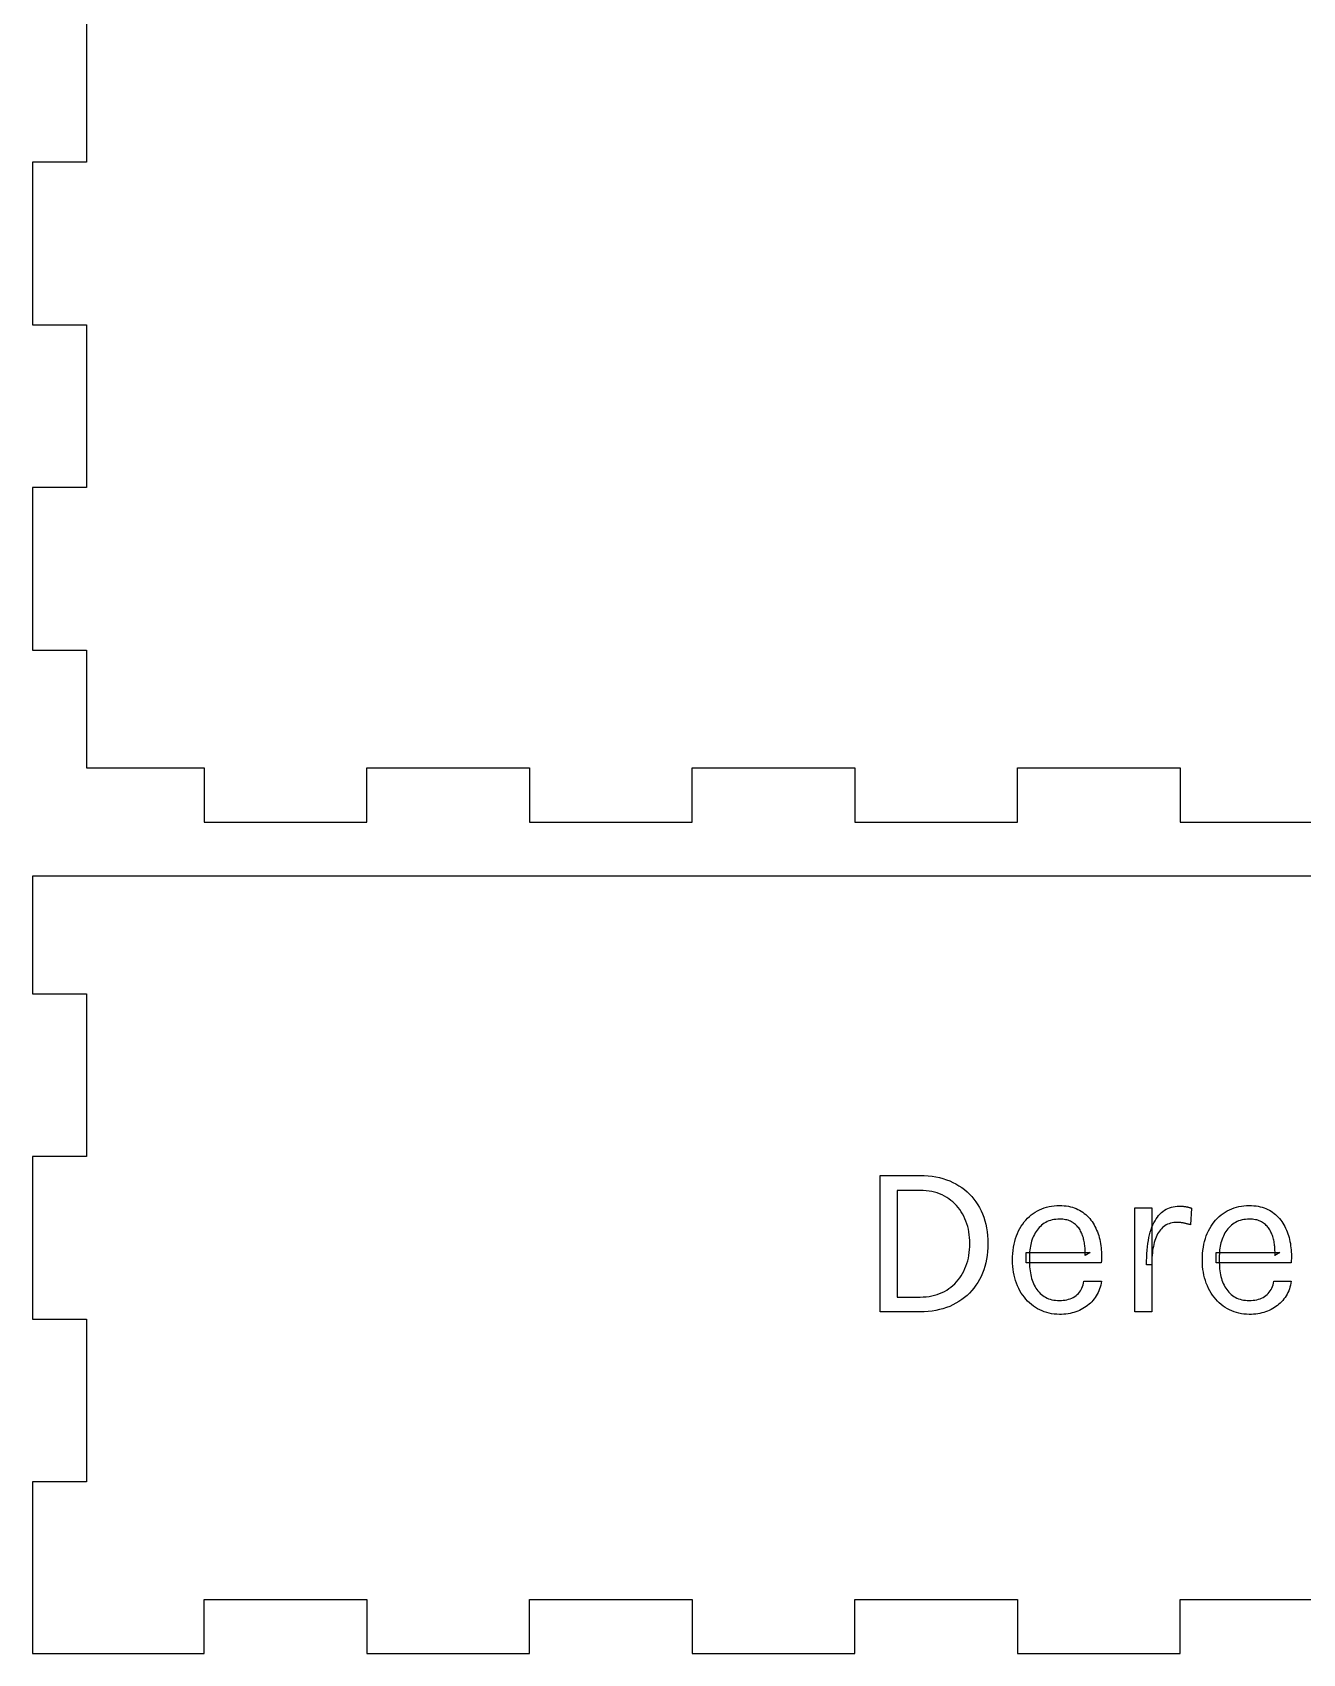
# Model space of a CAD drawing. Header units: millimetres. Extents: x 0 to 275, y 0 to 182.
# Drawn here: x 139 to 209.3, y 0 to 89.7 of the extents above; entities that cross this region are included whole.
import ezdxf

# ---------------------------------------------------------------- set-up
doc = ezdxf.new("R2010")
doc.units = ezdxf.units.MM
doc.layers.get('0').update_dxf_attribs({"linetype": 'CONTINUOUS'})

msp = doc.modelspace()

# ---------------------------------------------------------------- linework, layer by layer
for p, q in [((142, 91.5), (142, 82.5)), ((142, 82.5), (139, 82.5)), ((139, 82.5), (139, 73.5)), ((139, 73.5), (142, 73.5)), ((142, 73.5), (142, 64.5)), ((142, 64.5), (139, 64.5)), ((139, 64.5), (139, 55.5)), ((139, 55.5), (142, 55.5)), ((142, 55.5), (142, 49)), ((142, 49), (148.5, 49)), ((148.5, 49), (148.5, 46)), ((157.5, 46), (157.5, 49)), ((157.5, 49), (166.5, 49)), ((166.5, 49), (166.5, 46)), ((175.5, 46), (175.5, 49)), ((175.5, 49), (184.5, 49)), ((184.5, 49), (184.5, 46)), ((193.5, 46), (193.5, 49)), ((193.5, 49), (202.5, 49)), ((202.5, 49), (202.5, 46)), ((148.5, 46), (157.5, 46)), ((166.5, 46), (175.5, 46)), ((184.5, 46), (193.5, 46)), ((202.5, 46), (211.5, 46)), ((142, 43), (139, 43)), ((139, 43), (139, 36.5)), ((272, 43), (142, 43)), ((139, 36.5), (142, 36.5)), ((142, 36.5), (142, 27.5)), ((142, 27.5), (139, 27.5)), ((139, 27.5), (139, 18.5)), ((185.901, 18.908), (185.901, 26.444)), ((185.901, 26.444), (188.109, 26.444)), ((188.109, 26.444), (188.334, 26.439)), ((188.334, 26.439), (188.553, 26.425)), ((188.553, 26.425), (188.766, 26.402)), ((188.766, 26.402), (188.973, 26.37)), ((188.973, 26.37), (189.174, 26.328)), ((189.174, 26.328), (189.369, 26.277)), ((189.369, 26.277), (189.558, 26.216)), ((189.558, 26.216), (189.741, 26.146)), ((189.741, 26.146), (189.918, 26.067)), ((189.918, 26.067), (190.089, 25.979)), ((188.109, 25.616), (186.837, 25.616)), ((186.837, 25.616), (186.837, 19.724)), ((188.277, 25.612), (188.109, 25.616)), ((188.109, 25.616), (188.109, 25.616)), ((188.109, 25.616), (188.109, 25.616)), ((188.44, 25.601), (188.277, 25.612)), ((188.599, 25.582), (188.44, 25.601)), ((188.753, 25.555), (188.599, 25.582)), ((188.902, 25.521), (188.753, 25.555)), ((189.046, 25.479), (188.902, 25.521)), ((189.186, 25.429), (189.046, 25.479)), ((189.321, 25.372), (189.186, 25.429)), ((189.451, 25.307), (189.321, 25.372)), ((189.576, 25.235), (189.451, 25.307)), ((189.696, 25.156), (189.576, 25.235)), ((189.811, 25.071), (189.696, 25.156)), ((190.089, 25.979), (190.253, 25.882)), ((190.253, 25.882), (190.41, 25.778)), ((190.41, 25.778), (190.559, 25.666)), ((190.559, 25.666), (190.701, 25.546)), ((190.701, 25.546), (190.834, 25.419)), ((190.834, 25.419), (190.961, 25.284)), ((190.961, 25.284), (191.08, 25.141)), ((191.08, 25.141), (191.191, 24.991)), ((189.92, 24.981), (189.811, 25.071)), ((190.023, 24.885), (189.92, 24.981)), ((190.12, 24.784), (190.023, 24.885)), ((190.212, 24.676), (190.12, 24.784)), ((190.299, 24.563), (190.212, 24.676)), ((190.38, 24.445), (190.299, 24.563)), ((190.455, 24.321), (190.38, 24.445)), ((190.524, 24.191), (190.455, 24.321)), ((191.191, 24.991), (191.295, 24.833)), ((191.295, 24.833), (191.391, 24.668)), ((191.391, 24.668), (191.479, 24.496)), ((191.479, 24.496), (191.557, 24.318)), ((191.557, 24.318), (191.627, 24.133)), ((194.149, 24.179), (194.254, 24.267)), ((194.254, 24.267), (194.363, 24.349)), ((194.363, 24.349), (194.478, 24.425)), ((194.478, 24.425), (194.597, 24.494)), ((194.597, 24.494), (194.719, 24.556)), ((194.719, 24.556), (194.844, 24.61)), ((194.844, 24.61), (194.972, 24.657)), ((194.972, 24.657), (195.104, 24.697)), ((195.104, 24.697), (195.239, 24.73)), ((195.239, 24.73), (195.378, 24.755)), ((195.378, 24.755), (195.52, 24.773)), ((195.52, 24.773), (195.665, 24.784)), ((195.665, 24.784), (195.813, 24.788)), ((195.813, 24.788), (195.813, 24.788)), ((195.813, 24.788), (195.942, 24.785)), ((195.942, 24.785), (196.067, 24.777)), ((196.067, 24.777), (196.188, 24.764)), ((196.188, 24.764), (196.305, 24.746)), ((196.305, 24.746), (196.419, 24.722)), ((196.419, 24.722), (196.529, 24.693)), ((196.529, 24.693), (196.635, 24.659)), ((196.635, 24.659), (196.737, 24.619)), ((196.737, 24.619), (196.835, 24.574)), ((196.835, 24.574), (196.929, 24.524)), ((196.929, 24.524), (197.02, 24.469)), ((197.02, 24.469), (197.107, 24.411)), ((197.107, 24.411), (197.19, 24.349)), ((197.19, 24.349), (197.27, 24.283)), ((197.27, 24.283), (197.346, 24.213)), ((199.983, 18.908), (199.983, 24.656)), ((199.983, 24.656), (200.919, 24.656)), ((200.919, 24.656), (200.919, 18.908)), ((201.231, 24.148), (201.302, 24.238)), ((201.302, 24.238), (201.377, 24.32)), ((201.377, 24.32), (201.456, 24.395)), ((201.456, 24.395), (201.539, 24.463)), ((201.539, 24.463), (201.625, 24.524)), ((201.625, 24.524), (201.715, 24.577)), ((201.715, 24.577), (201.808, 24.623)), ((201.808, 24.623), (201.905, 24.663)), ((201.905, 24.663), (202.006, 24.695)), ((202.006, 24.695), (202.11, 24.72)), ((202.11, 24.72), (202.217, 24.738)), ((202.217, 24.738), (202.328, 24.748)), ((202.328, 24.748), (202.443, 24.752)), ((202.443, 24.752), (202.443, 24.752)), ((202.443, 24.752), (202.481, 24.752)), ((202.481, 24.752), (202.518, 24.751)), ((202.518, 24.751), (202.555, 24.75)), ((202.555, 24.75), (202.591, 24.748)), ((202.591, 24.748), (202.627, 24.745)), ((202.627, 24.745), (202.662, 24.742)), ((202.662, 24.742), (202.696, 24.739)), ((202.696, 24.739), (202.729, 24.735)), ((202.729, 24.735), (202.762, 24.73)), ((202.762, 24.73), (202.794, 24.725)), ((202.794, 24.725), (202.826, 24.719)), ((202.826, 24.719), (202.858, 24.713)), ((202.858, 24.713), (202.89, 24.706)), ((202.89, 24.706), (202.922, 24.699)), ((202.922, 24.699), (202.954, 24.691)), ((202.954, 24.691), (202.986, 24.683)), ((202.986, 24.683), (203.018, 24.674)), ((203.018, 24.674), (203.05, 24.665)), ((203.05, 24.665), (203.083, 24.655)), ((203.115, 24.644), (203.055, 23.72)), ((203.083, 24.655), (203.115, 24.644)), ((203.115, 24.644), (203.115, 24.644)), ((204.649, 24.179), (204.754, 24.267)), ((204.754, 24.267), (204.863, 24.349)), ((204.863, 24.349), (204.978, 24.425)), ((204.978, 24.425), (205.097, 24.494)), ((205.097, 24.494), (205.219, 24.556)), ((205.219, 24.556), (205.344, 24.61)), ((205.344, 24.61), (205.472, 24.657)), ((205.472, 24.657), (205.604, 24.697)), ((205.604, 24.697), (205.739, 24.73)), ((205.739, 24.73), (205.878, 24.755)), ((205.878, 24.755), (206.02, 24.773)), ((206.02, 24.773), (206.165, 24.784)), ((206.165, 24.784), (206.313, 24.788)), ((206.313, 24.788), (206.313, 24.788)), ((206.313, 24.788), (206.442, 24.785)), ((206.442, 24.785), (206.567, 24.777)), ((206.567, 24.777), (206.688, 24.764)), ((206.688, 24.764), (206.805, 24.746)), ((206.805, 24.746), (206.919, 24.722)), ((206.919, 24.722), (207.029, 24.693)), ((207.029, 24.693), (207.135, 24.659)), ((207.135, 24.659), (207.237, 24.619)), ((207.237, 24.619), (207.335, 24.574)), ((207.335, 24.574), (207.429, 24.524)), ((207.429, 24.524), (207.52, 24.469)), ((207.52, 24.469), (207.607, 24.411)), ((207.607, 24.411), (207.69, 24.349)), ((207.69, 24.349), (207.77, 24.283)), ((207.77, 24.283), (207.846, 24.213)), ((190.587, 24.057), (190.524, 24.191)), ((190.644, 23.918), (190.587, 24.057)), ((190.694, 23.776), (190.644, 23.918)), ((190.737, 23.63), (190.694, 23.776)), ((190.774, 23.481), (190.737, 23.63)), ((190.804, 23.327), (190.774, 23.481)), ((190.827, 23.17), (190.804, 23.327)), ((191.627, 24.133), (191.687, 23.943)), ((191.687, 23.943), (191.738, 23.747)), ((191.738, 23.747), (191.779, 23.545)), ((191.779, 23.545), (191.811, 23.337)), ((191.811, 23.337), (191.835, 23.122)), ((193.493, 23.246), (193.557, 23.384)), ((193.557, 23.384), (193.627, 23.516)), ((193.627, 23.516), (193.701, 23.643)), ((193.701, 23.643), (193.781, 23.762)), ((193.781, 23.762), (193.866, 23.876)), ((193.866, 23.876), (193.955, 23.983)), ((193.955, 23.983), (194.05, 24.084)), ((194.05, 24.084), (194.149, 24.179)), ((194.522, 23.348), (194.471, 23.268)), ((194.576, 23.424), (194.522, 23.348)), ((194.633, 23.496), (194.576, 23.424)), ((194.695, 23.565), (194.633, 23.496)), ((194.76, 23.63), (194.695, 23.565)), ((194.828, 23.692), (194.76, 23.63)), ((194.901, 23.75), (194.828, 23.692)), ((194.977, 23.804), (194.901, 23.75)), ((195.057, 23.852), (194.977, 23.804)), ((195.14, 23.894), (195.057, 23.852)), ((195.227, 23.93), (195.14, 23.894)), ((195.318, 23.962), (195.227, 23.93)), ((195.412, 23.987), (195.318, 23.962)), ((195.51, 24.007), (195.412, 23.987)), ((195.611, 24.021), (195.51, 24.007)), ((195.716, 24.029), (195.611, 24.021)), ((195.825, 24.032), (195.716, 24.029)), ((195.911, 24.03), (195.825, 24.032)), ((195.825, 24.032), (195.825, 24.032)), ((195.994, 24.025), (195.911, 24.03)), ((196.074, 24.016), (195.994, 24.025)), ((196.15, 24.003), (196.074, 24.016)), ((196.224, 23.987), (196.15, 24.003)), ((196.294, 23.967), (196.224, 23.987)), ((196.362, 23.944), (196.294, 23.967)), ((196.426, 23.917), (196.362, 23.944)), ((196.487, 23.886), (196.426, 23.917)), ((196.545, 23.852), (196.487, 23.886)), ((196.6, 23.815), (196.545, 23.852)), ((196.653, 23.775), (196.6, 23.815)), ((196.703, 23.733), (196.653, 23.775)), ((196.75, 23.689), (196.703, 23.733)), ((196.796, 23.643), (196.75, 23.689)), ((196.838, 23.594), (196.796, 23.643)), ((196.878, 23.543), (196.838, 23.594)), ((196.916, 23.489), (196.878, 23.543)), ((196.951, 23.433), (196.916, 23.489)), ((196.983, 23.375), (196.951, 23.433)), ((197.013, 23.315), (196.983, 23.375)), ((197.346, 24.213), (197.419, 24.14)), ((197.419, 24.14), (197.488, 24.063)), ((197.488, 24.063), (197.553, 23.983)), ((197.553, 23.983), (197.615, 23.898)), ((197.615, 23.898), (197.673, 23.81)), ((197.673, 23.81), (197.728, 23.719)), ((197.728, 23.719), (197.779, 23.625)), ((197.779, 23.625), (197.827, 23.529)), ((197.827, 23.529), (197.871, 23.431)), ((197.871, 23.431), (197.912, 23.331)), ((197.912, 23.331), (197.95, 23.228)), ((200.841, 23.315), (200.885, 23.456)), ((200.885, 23.456), (200.933, 23.59)), ((200.933, 23.59), (200.985, 23.716)), ((200.985, 23.716), (201.04, 23.835)), ((201.04, 23.835), (201.1, 23.947)), ((201.1, 23.947), (201.163, 24.051)), ((201.163, 24.051), (201.231, 24.148)), ((201.341, 23.365), (201.291, 23.29)), ((201.395, 23.435), (201.341, 23.365)), ((201.452, 23.5), (201.395, 23.435)), ((201.513, 23.561), (201.452, 23.5)), ((201.577, 23.616), (201.513, 23.561)), ((201.646, 23.666), (201.577, 23.616)), ((201.718, 23.709), (201.646, 23.666)), ((201.794, 23.747), (201.718, 23.709)), ((201.875, 23.779), (201.794, 23.747)), ((201.959, 23.805), (201.875, 23.779)), ((202.047, 23.826), (201.959, 23.805)), ((202.139, 23.84), (202.047, 23.826)), ((202.235, 23.849), (202.139, 23.84)), ((202.335, 23.852), (202.235, 23.849)), ((202.367, 23.852), (202.335, 23.852)), ((202.335, 23.852), (202.335, 23.852)), ((202.399, 23.85), (202.367, 23.852)), ((202.432, 23.848), (202.399, 23.85)), ((202.467, 23.846), (202.432, 23.848)), ((202.501, 23.842), (202.467, 23.846)), ((202.537, 23.838), (202.501, 23.842)), ((202.574, 23.833), (202.537, 23.838)), ((202.611, 23.827), (202.574, 23.833)), ((202.65, 23.82), (202.611, 23.827)), ((202.689, 23.813), (202.65, 23.82)), ((202.728, 23.805), (202.689, 23.813)), ((202.767, 23.797), (202.728, 23.805)), ((202.805, 23.788), (202.767, 23.797)), ((202.843, 23.779), (202.805, 23.788)), ((202.88, 23.77), (202.843, 23.779)), ((202.916, 23.761), (202.88, 23.77)), ((202.952, 23.751), (202.916, 23.761)), ((202.987, 23.741), (202.952, 23.751)), ((203.021, 23.731), (202.987, 23.741)), ((203.055, 23.72), (203.021, 23.731)), ((203.993, 23.246), (204.057, 23.384)), ((204.057, 23.384), (204.127, 23.516)), ((204.127, 23.516), (204.201, 23.643)), ((204.201, 23.643), (204.281, 23.762)), ((204.281, 23.762), (204.366, 23.876)), ((204.366, 23.876), (204.455, 23.983)), ((204.455, 23.983), (204.55, 24.084)), ((204.55, 24.084), (204.649, 24.179)), ((205.022, 23.348), (204.971, 23.268)), ((205.076, 23.424), (205.022, 23.348)), ((205.133, 23.496), (205.076, 23.424)), ((205.195, 23.565), (205.133, 23.496)), ((205.26, 23.63), (205.195, 23.565)), ((205.328, 23.692), (205.26, 23.63)), ((205.401, 23.75), (205.328, 23.692)), ((205.477, 23.804), (205.401, 23.75)), ((205.557, 23.852), (205.477, 23.804)), ((205.64, 23.894), (205.557, 23.852)), ((205.727, 23.93), (205.64, 23.894)), ((205.818, 23.962), (205.727, 23.93)), ((205.912, 23.987), (205.818, 23.962)), ((206.01, 24.007), (205.912, 23.987)), ((206.111, 24.021), (206.01, 24.007)), ((206.216, 24.029), (206.111, 24.021)), ((206.325, 24.032), (206.216, 24.029)), ((206.411, 24.03), (206.325, 24.032)), ((206.325, 24.032), (206.325, 24.032)), ((206.494, 24.025), (206.411, 24.03)), ((206.574, 24.016), (206.494, 24.025)), ((206.65, 24.003), (206.574, 24.016)), ((206.724, 23.987), (206.65, 24.003)), ((206.794, 23.967), (206.724, 23.987)), ((206.862, 23.944), (206.794, 23.967)), ((206.926, 23.917), (206.862, 23.944)), ((206.987, 23.886), (206.926, 23.917)), ((207.045, 23.852), (206.987, 23.886)), ((207.1, 23.815), (207.045, 23.852)), ((207.153, 23.775), (207.1, 23.815)), ((207.203, 23.733), (207.153, 23.775)), ((207.25, 23.689), (207.203, 23.733)), ((207.296, 23.643), (207.25, 23.689)), ((207.338, 23.594), (207.296, 23.643)), ((207.378, 23.543), (207.338, 23.594)), ((207.416, 23.489), (207.378, 23.543)), ((207.451, 23.433), (207.416, 23.489)), ((207.483, 23.375), (207.451, 23.433)), ((207.513, 23.315), (207.483, 23.375)), ((207.846, 24.213), (207.919, 24.14)), ((207.919, 24.14), (207.988, 24.063)), ((207.988, 24.063), (208.053, 23.983)), ((208.053, 23.983), (208.115, 23.898)), ((208.115, 23.898), (208.173, 23.81)), ((208.173, 23.81), (208.228, 23.719)), ((208.228, 23.719), (208.279, 23.625)), ((208.279, 23.625), (208.327, 23.529)), ((208.327, 23.529), (208.371, 23.431)), ((208.371, 23.431), (208.412, 23.331)), ((208.412, 23.331), (208.45, 23.228)), ((190.844, 23.009), (190.827, 23.17)), ((190.854, 22.845), (190.844, 23.009)), ((190.844, 22.345), (190.854, 22.509)), ((190.857, 22.676), (190.854, 22.845)), ((190.854, 22.509), (190.857, 22.676)), ((190.857, 22.676), (190.857, 22.676)), ((191.835, 23.122), (191.848, 22.902)), ((191.848, 22.452), (191.835, 22.234)), ((191.848, 22.902), (191.853, 22.676)), ((191.853, 22.676), (191.848, 22.452)), ((191.853, 22.676), (191.853, 22.676)), ((193.251, 22.305), (193.275, 22.475)), ((193.275, 22.475), (193.305, 22.64)), ((193.305, 22.64), (193.342, 22.799)), ((193.342, 22.799), (193.386, 22.953)), ((193.386, 22.953), (193.436, 23.102)), ((193.436, 23.102), (193.493, 23.246)), ((194.187, 22.431), (194.174, 22.33)), ((194.203, 22.531), (194.187, 22.431)), ((194.224, 22.63), (194.203, 22.531)), ((194.248, 22.727), (194.224, 22.63)), ((194.276, 22.822), (194.248, 22.727)), ((194.308, 22.916), (194.276, 22.822)), ((194.343, 23.009), (194.308, 22.916)), ((194.382, 23.099), (194.343, 23.009)), ((194.425, 23.186), (194.382, 23.099)), ((194.471, 23.268), (194.425, 23.186)), ((197.041, 23.254), (197.013, 23.315)), ((197.068, 23.192), (197.041, 23.254)), ((197.092, 23.128), (197.068, 23.192)), ((197.114, 23.064), (197.092, 23.128)), ((197.135, 22.998), (197.114, 23.064)), ((197.153, 22.931), (197.135, 22.998)), ((197.169, 22.863), (197.153, 22.931)), ((197.184, 22.794), (197.169, 22.863)), ((197.196, 22.724), (197.184, 22.794)), ((197.207, 22.653), (197.196, 22.724)), ((197.216, 22.582), (197.207, 22.653)), ((197.223, 22.512), (197.216, 22.582)), ((197.23, 22.441), (197.223, 22.512)), ((197.234, 22.37), (197.23, 22.441)), ((197.95, 23.228), (197.984, 23.123)), ((197.984, 23.123), (198.015, 23.015)), ((198.015, 23.015), (198.042, 22.905)), ((198.042, 22.905), (198.066, 22.793)), ((198.066, 22.793), (198.087, 22.679)), ((198.087, 22.679), (198.104, 22.565)), ((198.104, 22.565), (198.118, 22.449)), ((198.118, 22.449), (198.129, 22.333)), ((200.665, 22.315), (200.684, 22.5)), ((200.684, 22.5), (200.707, 22.678)), ((200.707, 22.678), (200.734, 22.848)), ((200.734, 22.848), (200.765, 23.011)), ((200.765, 23.011), (200.801, 23.167)), ((200.801, 23.167), (200.841, 23.315)), ((201.009, 22.523), (200.988, 22.408)), ((201.033, 22.635), (201.009, 22.523)), ((201.06, 22.742), (201.033, 22.635)), ((201.09, 22.845), (201.06, 22.742)), ((201.123, 22.944), (201.09, 22.845)), ((201.16, 23.037), (201.123, 22.944)), ((201.2, 23.126), (201.16, 23.037)), ((201.244, 23.211), (201.2, 23.126)), ((201.291, 23.29), (201.244, 23.211)), ((203.751, 22.305), (203.775, 22.475)), ((203.775, 22.475), (203.805, 22.64)), ((203.805, 22.64), (203.842, 22.799)), ((203.842, 22.799), (203.886, 22.953)), ((203.886, 22.953), (203.936, 23.102)), ((203.936, 23.102), (203.993, 23.246)), ((204.687, 22.431), (204.674, 22.33)), ((204.703, 22.531), (204.687, 22.431)), ((204.724, 22.63), (204.703, 22.531)), ((204.748, 22.727), (204.724, 22.63)), ((204.776, 22.822), (204.748, 22.727)), ((204.808, 22.916), (204.776, 22.822)), ((204.843, 23.009), (204.808, 22.916)), ((204.882, 23.099), (204.843, 23.009)), ((204.925, 23.186), (204.882, 23.099)), ((204.971, 23.268), (204.925, 23.186)), ((207.541, 23.254), (207.513, 23.315)), ((207.568, 23.192), (207.541, 23.254)), ((207.592, 23.128), (207.568, 23.192)), ((207.614, 23.064), (207.592, 23.128)), ((207.635, 22.998), (207.614, 23.064)), ((207.653, 22.931), (207.635, 22.998)), ((207.669, 22.863), (207.653, 22.931)), ((207.684, 22.794), (207.669, 22.863)), ((207.696, 22.724), (207.684, 22.794)), ((207.707, 22.653), (207.696, 22.724)), ((207.716, 22.582), (207.707, 22.653)), ((207.723, 22.512), (207.716, 22.582)), ((207.73, 22.441), (207.723, 22.512)), ((207.734, 22.37), (207.73, 22.441)), ((208.45, 23.228), (208.484, 23.123)), ((208.484, 23.123), (208.515, 23.015)), ((208.515, 23.015), (208.542, 22.905)), ((208.542, 22.905), (208.566, 22.793)), ((208.566, 22.793), (208.587, 22.679)), ((208.587, 22.679), (208.604, 22.565)), ((208.604, 22.565), (208.618, 22.449)), ((208.618, 22.449), (208.629, 22.333)), ((190.644, 21.436), (190.694, 21.578)), ((190.694, 21.578), (190.737, 21.725)), ((190.737, 21.725), (190.774, 21.874)), ((190.774, 21.874), (190.804, 22.028)), ((190.804, 22.028), (190.827, 22.184)), ((190.827, 22.184), (190.844, 22.345)), ((191.738, 21.614), (191.687, 21.419)), ((191.779, 21.815), (191.738, 21.614)), ((191.811, 22.022), (191.779, 21.815)), ((191.835, 22.234), (191.811, 22.022)), ((193.221, 21.764), (193.224, 21.95)), ((193.224, 21.59), (193.221, 21.764)), ((193.221, 21.764), (193.221, 21.764)), ((193.224, 21.95), (193.234, 22.13)), ((193.235, 21.419), (193.224, 21.59)), ((193.234, 22.13), (193.251, 22.305)), ((193.977, 21.62), (193.977, 22.196)), ((193.977, 22.196), (197.511, 22.196)), ((198.129, 21.62), (193.977, 21.62)), ((194.159, 22.122), (194.157, 22.016)), ((194.157, 22.016), (194.157, 22.016)), ((194.157, 22.016), (194.157, 21.632)), ((194.157, 21.632), (194.159, 21.513)), ((194.164, 22.227), (194.159, 22.122)), ((194.174, 22.33), (194.164, 22.227)), ((197.237, 22.299), (197.234, 22.37)), ((197.511, 22.196), (197.235, 22.016)), ((197.235, 22.016), (197.238, 22.087)), ((197.239, 22.228), (197.237, 22.299)), ((197.238, 22.087), (197.239, 22.158)), ((197.239, 22.158), (197.239, 22.228)), ((198.129, 22.333), (198.137, 22.216)), ((198.137, 21.741), (198.129, 21.62)), ((198.129, 21.62), (198.129, 21.62)), ((198.137, 22.216), (198.142, 22.099)), ((198.142, 21.861), (198.137, 21.741)), ((198.142, 22.099), (198.143, 21.98)), ((198.143, 21.98), (198.142, 21.861)), ((200.631, 21.5), (200.633, 21.715)), ((200.633, 21.715), (200.639, 21.922)), ((200.639, 21.922), (200.65, 22.122)), ((200.65, 22.122), (200.665, 22.315)), ((200.92, 21.641), (200.919, 21.5)), ((200.925, 21.778), (200.92, 21.641)), ((200.932, 21.912), (200.925, 21.778)), ((200.942, 22.041), (200.932, 21.912)), ((200.954, 22.168), (200.942, 22.041)), ((200.97, 22.29), (200.954, 22.168)), ((200.988, 22.408), (200.97, 22.29)), ((203.721, 21.764), (203.724, 21.95)), ((203.724, 21.59), (203.721, 21.764)), ((203.721, 21.764), (203.721, 21.764)), ((203.724, 21.95), (203.734, 22.13)), ((203.735, 21.419), (203.724, 21.59)), ((203.734, 22.13), (203.751, 22.305)), ((204.477, 21.62), (204.477, 22.196)), ((204.477, 22.196), (208.011, 22.196)), ((208.629, 21.62), (204.477, 21.62)), ((204.659, 22.122), (204.657, 22.016)), ((204.657, 22.016), (204.657, 22.016)), ((204.657, 22.016), (204.657, 21.632)), ((204.657, 21.632), (204.659, 21.513)), ((204.664, 22.227), (204.659, 22.122)), ((204.674, 22.33), (204.664, 22.227)), ((207.737, 22.299), (207.734, 22.37)), ((208.011, 22.196), (207.735, 22.016)), ((207.735, 22.016), (207.738, 22.087)), ((207.739, 22.228), (207.737, 22.299)), ((207.738, 22.087), (207.739, 22.158)), ((207.739, 22.158), (207.739, 22.228)), ((208.629, 22.333), (208.637, 22.216)), ((208.637, 21.741), (208.629, 21.62)), ((208.629, 21.62), (208.629, 21.62)), ((208.637, 22.216), (208.642, 22.099)), ((208.642, 21.861), (208.637, 21.741)), ((208.642, 22.099), (208.643, 21.98)), ((208.643, 21.98), (208.642, 21.861)), ((190.12, 20.563), (190.212, 20.671)), ((190.212, 20.671), (190.299, 20.785)), ((190.299, 20.785), (190.38, 20.905)), ((190.38, 20.905), (190.455, 21.03)), ((190.455, 21.03), (190.524, 21.161)), ((190.524, 21.161), (190.587, 21.297)), ((190.587, 21.297), (190.644, 21.436)), ((191.391, 20.696), (191.295, 20.531)), ((191.479, 20.868), (191.391, 20.696)), ((191.557, 21.046), (191.479, 20.868)), ((191.627, 21.23), (191.557, 21.046)), ((191.687, 21.419), (191.627, 21.23)), ((193.252, 21.253), (193.235, 21.419)), ((193.275, 21.091), (193.252, 21.253)), ((193.306, 20.933), (193.275, 21.091)), ((193.343, 20.779), (193.306, 20.933)), ((193.387, 20.629), (193.343, 20.779)), ((193.438, 20.483), (193.387, 20.629)), ((194.159, 21.513), (194.164, 21.397)), ((194.164, 21.397), (194.173, 21.283)), ((194.173, 21.283), (194.186, 21.172)), ((194.186, 21.172), (194.203, 21.064)), ((194.203, 21.064), (194.223, 20.957)), ((194.223, 20.957), (194.247, 20.854)), ((194.247, 20.854), (194.274, 20.753)), ((194.274, 20.753), (194.305, 20.654)), ((194.305, 20.654), (194.34, 20.558)), ((200.919, 21.5), (200.631, 21.5)), ((200.919, 21.5), (200.919, 21.5)), ((200.919, 21.5), (200.919, 21.5)), ((203.752, 21.253), (203.735, 21.419)), ((203.775, 21.091), (203.752, 21.253)), ((203.806, 20.933), (203.775, 21.091)), ((203.843, 20.779), (203.806, 20.933)), ((203.887, 20.629), (203.843, 20.779)), ((203.938, 20.483), (203.887, 20.629)), ((204.659, 21.513), (204.664, 21.397)), ((204.664, 21.397), (204.673, 21.283)), ((204.673, 21.283), (204.686, 21.172)), ((204.686, 21.172), (204.703, 21.064)), ((204.703, 21.064), (204.723, 20.957)), ((204.723, 20.957), (204.747, 20.854)), ((204.747, 20.854), (204.774, 20.753)), ((204.774, 20.753), (204.805, 20.654)), ((204.805, 20.654), (204.84, 20.558)), ((188.277, 19.728), (188.44, 19.739)), ((188.44, 19.739), (188.599, 19.759)), ((188.599, 19.759), (188.753, 19.785)), ((188.753, 19.785), (188.902, 19.82)), ((188.902, 19.82), (189.046, 19.862)), ((189.046, 19.862), (189.186, 19.912)), ((189.186, 19.912), (189.321, 19.97)), ((189.321, 19.97), (189.451, 20.035)), ((189.451, 20.035), (189.576, 20.108)), ((189.576, 20.108), (189.696, 20.188)), ((189.696, 20.188), (189.811, 20.273)), ((189.811, 20.273), (189.92, 20.364)), ((189.92, 20.364), (190.023, 20.461)), ((190.023, 20.461), (190.12, 20.563)), ((190.701, 19.816), (190.559, 19.695)), ((190.834, 19.944), (190.701, 19.816)), ((190.961, 20.079), (190.834, 19.944)), ((191.08, 20.222), (190.961, 20.079)), ((191.191, 20.373), (191.08, 20.222)), ((191.295, 20.531), (191.191, 20.373)), ((193.496, 20.342), (193.438, 20.483)), ((193.56, 20.204), (193.496, 20.342)), ((193.63, 20.071), (193.56, 20.204)), ((193.705, 19.945), (193.63, 20.071)), ((193.786, 19.824), (193.705, 19.945)), ((193.871, 19.709), (193.786, 19.824)), ((194.34, 20.558), (194.378, 20.465)), ((194.378, 20.465), (194.421, 20.376)), ((194.421, 20.376), (194.466, 20.291)), ((194.466, 20.291), (194.516, 20.21)), ((194.516, 20.21), (194.569, 20.133)), ((194.569, 20.133), (194.625, 20.06)), ((194.625, 20.06), (194.686, 19.991)), ((194.686, 19.991), (194.75, 19.926)), ((194.75, 19.926), (194.818, 19.865)), ((194.818, 19.865), (194.889, 19.808)), ((194.889, 19.808), (194.964, 19.756)), ((194.964, 19.756), (195.043, 19.709)), ((196.579, 19.705), (196.657, 19.751)), ((196.657, 19.751), (196.731, 19.802)), ((196.731, 19.802), (196.8, 19.859)), ((196.8, 19.859), (196.864, 19.92)), ((196.864, 19.92), (196.922, 19.987)), ((196.922, 19.987), (196.974, 20.059)), ((196.974, 20.059), (197.02, 20.136)), ((197.02, 20.136), (197.061, 20.219)), ((197.061, 20.219), (197.097, 20.306)), ((197.097, 20.306), (197.127, 20.399)), ((197.127, 20.399), (197.151, 20.497)), ((197.151, 20.497), (197.169, 20.6)), ((197.169, 20.6), (197.169, 20.6)), ((197.169, 20.6), (198.141, 20.6)), ((197.851, 19.79), (197.794, 19.703)), ((197.903, 19.88), (197.851, 19.79)), ((197.951, 19.973), (197.903, 19.88)), ((197.994, 20.07), (197.951, 19.973)), ((198.033, 20.169), (197.994, 20.07)), ((198.066, 20.272), (198.033, 20.169)), ((198.096, 20.378), (198.066, 20.272)), ((198.121, 20.488), (198.096, 20.378)), ((198.141, 20.6), (198.121, 20.488)), ((203.996, 20.342), (203.938, 20.483)), ((204.06, 20.204), (203.996, 20.342)), ((204.13, 20.071), (204.06, 20.204)), ((204.205, 19.945), (204.13, 20.071)), ((204.286, 19.824), (204.205, 19.945)), ((204.371, 19.709), (204.286, 19.824)), ((204.84, 20.558), (204.878, 20.465)), ((204.878, 20.465), (204.921, 20.376)), ((204.921, 20.376), (204.966, 20.291)), ((204.966, 20.291), (205.016, 20.21)), ((205.016, 20.21), (205.069, 20.133)), ((205.069, 20.133), (205.125, 20.06)), ((205.125, 20.06), (205.186, 19.991)), ((205.186, 19.991), (205.25, 19.926)), ((205.25, 19.926), (205.318, 19.865)), ((205.318, 19.865), (205.389, 19.808)), ((205.389, 19.808), (205.464, 19.756)), ((205.464, 19.756), (205.543, 19.709)), ((207.079, 19.705), (207.157, 19.751)), ((207.157, 19.751), (207.231, 19.802)), ((207.231, 19.802), (207.3, 19.859)), ((207.3, 19.859), (207.364, 19.92)), ((207.364, 19.92), (207.422, 19.987)), ((207.422, 19.987), (207.474, 20.059)), ((207.474, 20.059), (207.52, 20.136)), ((207.52, 20.136), (207.561, 20.219)), ((207.561, 20.219), (207.597, 20.306)), ((207.597, 20.306), (207.627, 20.399)), ((207.627, 20.399), (207.651, 20.497)), ((207.651, 20.497), (207.669, 20.6)), ((207.669, 20.6), (207.669, 20.6)), ((207.669, 20.6), (208.641, 20.6)), ((208.351, 19.79), (208.294, 19.703)), ((208.403, 19.88), (208.351, 19.79)), ((208.451, 19.973), (208.403, 19.88)), ((208.494, 20.07), (208.451, 19.973)), ((208.533, 20.169), (208.494, 20.07)), ((208.566, 20.272), (208.533, 20.169)), ((208.596, 20.378), (208.566, 20.272)), ((208.621, 20.488), (208.596, 20.378)), ((208.641, 20.6), (208.621, 20.488)), ((188.109, 18.908), (185.901, 18.908)), ((185.901, 18.908), (185.901, 18.908)), ((186.837, 19.724), (188.109, 19.724)), ((188.109, 19.724), (188.277, 19.728)), ((188.334, 18.913), (188.109, 18.908)), ((188.109, 18.908), (188.109, 18.908)), ((188.553, 18.927), (188.334, 18.913)), ((188.766, 18.95), (188.553, 18.927)), ((188.973, 18.983), (188.766, 18.95)), ((189.174, 19.026), (188.973, 18.983)), ((189.369, 19.078), (189.174, 19.026)), ((189.558, 19.139), (189.369, 19.078)), ((189.741, 19.209), (189.558, 19.139)), ((189.918, 19.29), (189.741, 19.209)), ((190.089, 19.379), (189.918, 19.29)), ((190.253, 19.477), (190.089, 19.379)), ((190.41, 19.582), (190.253, 19.477)), ((190.559, 19.695), (190.41, 19.582)), ((193.96, 19.6), (193.871, 19.709)), ((194.055, 19.497), (193.96, 19.6)), ((194.155, 19.4), (194.055, 19.497)), ((194.26, 19.309), (194.155, 19.4)), ((194.369, 19.224), (194.26, 19.309)), ((194.484, 19.145), (194.369, 19.224)), ((194.603, 19.073), (194.484, 19.145)), ((194.724, 19.008), (194.603, 19.073)), ((194.849, 18.951), (194.724, 19.008)), ((194.977, 18.901), (194.849, 18.951)), ((195.109, 18.859), (194.977, 18.901)), ((195.043, 19.709), (195.126, 19.667)), ((195.243, 18.825), (195.109, 18.859)), ((195.126, 19.667), (195.213, 19.631)), ((195.213, 19.631), (195.303, 19.601)), ((195.303, 19.601), (195.397, 19.576)), ((195.397, 19.576), (195.495, 19.557)), ((195.495, 19.557), (195.597, 19.543)), ((195.597, 19.543), (195.703, 19.535)), ((195.703, 19.535), (195.813, 19.532)), ((195.813, 19.532), (195.923, 19.535)), ((195.813, 19.532), (195.813, 19.532)), ((195.923, 19.535), (196.028, 19.543)), ((196.028, 19.543), (196.13, 19.556)), ((196.13, 19.556), (196.228, 19.575)), ((196.228, 19.575), (196.322, 19.599)), ((196.322, 19.599), (196.411, 19.629)), ((196.509, 18.844), (196.399, 18.819)), ((196.411, 19.629), (196.497, 19.664)), ((196.497, 19.664), (196.579, 19.705)), ((196.616, 18.873), (196.509, 18.844)), ((196.721, 18.906), (196.616, 18.873)), ((196.823, 18.944), (196.721, 18.906)), ((196.923, 18.986), (196.823, 18.944)), ((197.02, 19.032), (196.923, 18.986)), ((197.113, 19.082), (197.02, 19.032)), ((197.203, 19.136), (197.113, 19.082)), ((197.289, 19.194), (197.203, 19.136)), ((197.371, 19.255), (197.289, 19.194)), ((197.451, 19.32), (197.371, 19.255)), ((197.527, 19.389), (197.451, 19.32)), ((197.599, 19.462), (197.527, 19.389)), ((197.668, 19.539), (197.599, 19.462)), ((197.733, 19.619), (197.668, 19.539)), ((197.794, 19.703), (197.733, 19.619)), ((200.919, 18.908), (199.983, 18.908)), ((200.919, 18.908), (200.919, 18.908)), ((204.46, 19.6), (204.371, 19.709)), ((204.555, 19.497), (204.46, 19.6)), ((204.655, 19.4), (204.555, 19.497)), ((204.76, 19.309), (204.655, 19.4)), ((204.869, 19.224), (204.76, 19.309)), ((204.984, 19.145), (204.869, 19.224)), ((205.103, 19.073), (204.984, 19.145)), ((205.224, 19.008), (205.103, 19.073)), ((205.349, 18.951), (205.224, 19.008)), ((205.477, 18.901), (205.349, 18.951)), ((205.609, 18.859), (205.477, 18.901)), ((205.543, 19.709), (205.626, 19.667)), ((205.743, 18.825), (205.609, 18.859)), ((205.626, 19.667), (205.713, 19.631)), ((205.713, 19.631), (205.803, 19.601)), ((205.803, 19.601), (205.897, 19.576)), ((205.897, 19.576), (205.995, 19.557)), ((205.995, 19.557), (206.097, 19.543)), ((206.097, 19.543), (206.203, 19.535)), ((206.203, 19.535), (206.313, 19.532)), ((206.313, 19.532), (206.423, 19.535)), ((206.313, 19.532), (206.313, 19.532)), ((206.423, 19.535), (206.528, 19.543)), ((206.528, 19.543), (206.63, 19.556)), ((206.63, 19.556), (206.728, 19.575)), ((206.728, 19.575), (206.822, 19.599)), ((206.822, 19.599), (206.911, 19.629)), ((207.009, 18.844), (206.899, 18.819)), ((206.911, 19.629), (206.997, 19.664)), ((206.997, 19.664), (207.079, 19.705)), ((207.116, 18.873), (207.009, 18.844)), ((207.221, 18.906), (207.116, 18.873)), ((207.323, 18.944), (207.221, 18.906)), ((207.423, 18.986), (207.323, 18.944)), ((207.52, 19.032), (207.423, 18.986)), ((207.613, 19.082), (207.52, 19.032)), ((207.703, 19.136), (207.613, 19.082)), ((207.789, 19.194), (207.703, 19.136)), ((207.871, 19.255), (207.789, 19.194)), ((207.951, 19.32), (207.871, 19.255)), ((208.027, 19.389), (207.951, 19.32)), ((208.099, 19.462), (208.027, 19.389)), ((208.168, 19.539), (208.099, 19.462)), ((208.233, 19.619), (208.168, 19.539)), ((208.294, 19.703), (208.233, 19.619)), ((139, 18.5), (142, 18.5)), ((142, 18.5), (142, 9.5)), ((195.381, 18.798), (195.243, 18.825)), ((195.522, 18.779), (195.381, 18.798)), ((195.666, 18.768), (195.522, 18.779)), ((195.813, 18.764), (195.666, 18.768)), ((195.935, 18.766), (195.813, 18.764)), ((195.813, 18.764), (195.813, 18.764)), ((195.813, 18.764), (195.813, 18.764)), ((196.055, 18.773), (195.935, 18.766)), ((196.172, 18.784), (196.055, 18.773)), ((196.287, 18.8), (196.172, 18.784)), ((196.399, 18.819), (196.287, 18.8)), ((205.881, 18.798), (205.743, 18.825)), ((206.022, 18.779), (205.881, 18.798)), ((206.166, 18.768), (206.022, 18.779)), ((206.313, 18.764), (206.166, 18.768)), ((206.435, 18.766), (206.313, 18.764)), ((206.313, 18.764), (206.313, 18.764)), ((206.313, 18.764), (206.313, 18.764)), ((206.555, 18.773), (206.435, 18.766)), ((206.672, 18.784), (206.555, 18.773)), ((206.787, 18.8), (206.672, 18.784)), ((206.899, 18.819), (206.787, 18.8)), ((142, 9.5), (139, 9.5)), ((139, 9.5), (139, 3)), ((139, 3), (139, 0)), ((148.5, 0), (148.5, 3)), ((148.5, 3), (157.5, 3)), ((157.5, 3), (157.5, 0)), ((166.5, 0), (166.5, 3)), ((166.5, 3), (175.5, 3)), ((175.5, 3), (175.5, 0)), ((184.5, 0), (184.5, 3)), ((184.5, 3), (193.5, 3)), ((193.5, 3), (193.5, 0)), ((202.5, 0), (202.5, 3)), ((202.5, 3), (211.5, 3)), ((139, 0), (142, 0)), ((142, 0), (148.5, 0)), ((157.5, 0), (166.5, 0)), ((175.5, 0), (184.5, 0)), ((193.5, 0), (202.5, 0))]:
    msp.add_line(p, q)

doc.saveas('drawing.dxf')
